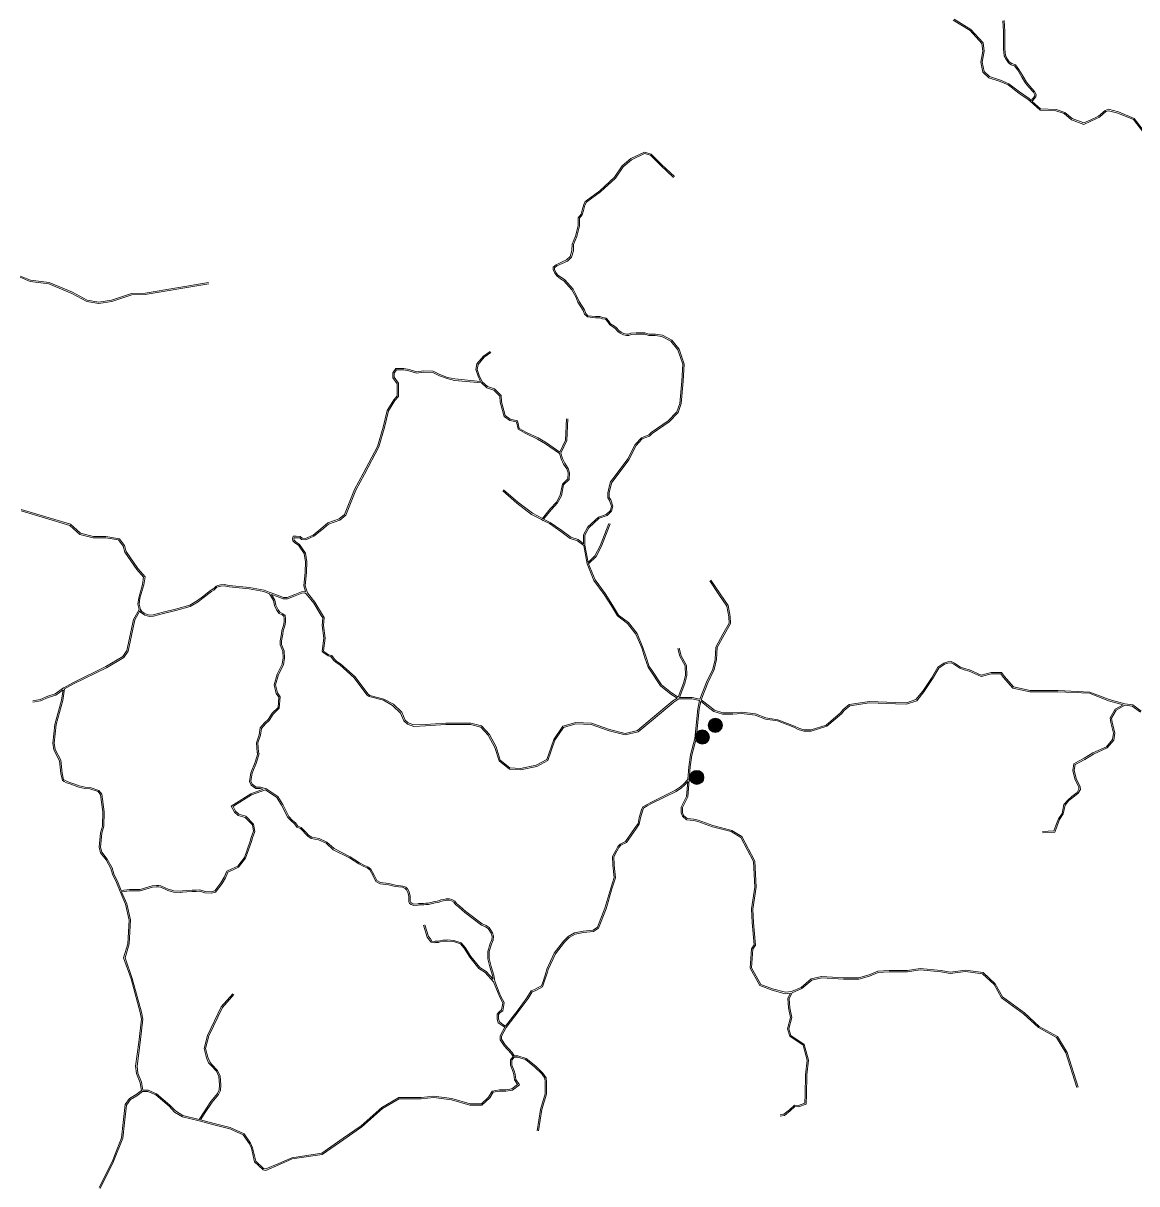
# Model space of a CAD drawing. Header units: millimetres. Extents: x 617885 to 663705, y 7172943 to 7234736.
# Drawn here: x 634792 to 639759, y 7207900 to 7213076 of the extents above; entities that cross this region are included whole.
import ezdxf
from ezdxf.enums import TextEntityAlignment as Align

# ---------------------------------------------------------------- set-up
doc = ezdxf.new("R2010")
doc.units = ezdxf.units.MM
doc.layers.add('Equipamentos Públicos', color=171, linetype='Continuous')
doc.layers.add('Escolas Municipais', color=21, linetype='Continuous')
doc.layers.add('VIAS', color=7, linetype='Continuous', lineweight=5)
doc.styles.get("Standard").update_dxf_attribs({"font": 'arial.ttf'})

msp = doc.modelspace()

# ---------------------------------------------------------------- hatches: boundary and pattern name
at = {"layer": 'Equipamentos Públicos', "true_color": 0xff0040}
h = msp.add_hatch(color=240, dxfattribs=at)
edge = h.paths.add_edge_path()
edge.add_arc((637796.5, 7209712.4), 31.7, 0, 360)
at = {"layer": 'Escolas Municipais'}
h = msp.add_hatch(color=21, dxfattribs=at)
edge = h.paths.add_edge_path()
edge.add_arc((637878.9, 7209944.9), 31.7, 0, 360)
h = msp.add_hatch(color=21, dxfattribs=at)
edge = h.paths.add_edge_path()
edge.add_arc((637820.7, 7209892.3), 31.7, 0, 360)

# ---------------------------------------------------------------- linework, layer by layer
at = {"layer": 'Equipamentos Públicos', "color": 7, "lineweight": 5}
msp.add_circle((637796.5, 7209712.4), 31.7, dxfattribs=at)
at = {"layer": 'Escolas Municipais', "color": 7, "lineweight": 5}
for centre in [(637878.9, 7209944.9), (637820.7, 7209892.3)]:
    msp.add_circle(centre, 31.7, dxfattribs=at)
at = {"layer": 'VIAS', "color": 253}
for points in [[(639788.2, 7212588.1), (639744, 7212645.6), (639675, 7212674.5), (639633.3, 7212685.5), (639621.1, 7212681.5), (639592, 7212656.8), (639553.3, 7212638.6), (639522.9, 7212624.6), (639467.1, 7212645.5), (639435.6, 7212672.5), (639398.2, 7212685.7), (639327.7, 7212687.9), (639283.3, 7212727.4), (639274.9, 7212734.9), (639232.3, 7212764.4), (639185.2, 7212800.4), (639148.9, 7212816.3), (639098.3, 7212832.7), (639072.1, 7212857.3), (639063, 7212901.5), (639071.8, 7212951.7), (639067.6, 7212985.6), (639015.5, 7213043.4), (638940.5, 7213089)], [(638944.1, 7213093.8), (639019.3, 7213048.1), (639073.3, 7212988.2), (639077.9, 7212951.5), (639069.1, 7212901.6), (639077.6, 7212860.4), (639101.4, 7212838), (639151, 7212822), (639188.3, 7212805.6), (639235.8, 7212769.2), (639278.6, 7212739.6), (639288, 7212731.2), (639295.8, 7212740.4), (639303.2, 7212749.6), (639304.1, 7212756.9), (639297.6, 7212768.4), (639278, 7212790.8), (639262.8, 7212808.8), (639246.8, 7212835.5), (639228.3, 7212865.9), (639213.7, 7212885.3), (639199, 7212890.2), (639186, 7212898.8), (639177.5, 7212912.6), (639167, 7212930.4), (639164.9, 7212961.6), (639164.9, 7213039.6), (639161.9, 7213086.6)], [(639793.6, 7212591), (639747.8, 7212650.6), (639677, 7212680.2), (639633.1, 7212691.8), (639618.2, 7212686.8), (639588.7, 7212661.9), (639550.8, 7212644.1), (639522.6, 7212631.1), (639470.2, 7212650.7), (639438.6, 7212677.8), (639399.3, 7212691.6), (639330.1, 7212693.9), (639292.5, 7212727.2), (639300.4, 7212736.6), (639308.9, 7212747.2), (639310.3, 7212758.1), (639302.6, 7212771.9), (639282.6, 7212794.7), (639267.7, 7212812.3), (639251.9, 7212838.6), (639233.2, 7212869.3), (639217.4, 7212890.4), (639201.7, 7212895.6), (639190.4, 7212903.1), (639182.7, 7212915.7), (639172.9, 7212932.3), (639170.9, 7212961.8), (639170.9, 7213039.8), (639167.9, 7213087.9)], [(637221.1, 7211311), (637217.4, 7211214.3), (637189.6, 7211157.9), (637196.7, 7211135), (637207.7, 7211113.1), (637222.7, 7211090.5), (637228.6, 7211070.9), (637226.6, 7211041.2), (637202.2, 7211016.9), (637193, 7210968.9), (637175.8, 7210936.4), (637147.6, 7210906.4), (637113.1, 7210864.5), (637142.1, 7210849.4), (637194, 7210813.5), (637234.6, 7210783.9), (637267.4, 7210772.9), (637291.6, 7210754.5), (637291, 7210794.9), (637310.8, 7210829.5), (637358, 7210873.2), (637392.8, 7210885.5), (637410.9, 7210902.9), (637415.8, 7210922.2), (637407.5, 7210948), (637399.7, 7210959.2), (637399.7, 7210982.1), (637406.3, 7211008.4), (637411.8, 7211030.6), (637432.7, 7211057.1), (637488.8, 7211132.5), (637521.7, 7211196.8), (637549.4, 7211226.8), (637582, 7211239.8), (637593.6, 7211250.3), (637669.3, 7211303.2), (637707.3, 7211342.3), (637720.4, 7211380.4), (637729.9, 7211479.2), (637734.6, 7211554.9), (637724.3, 7211584.8), (637712.1, 7211618.7), (637681, 7211657.6), (637641, 7211679), (637611.2, 7211683.6), (637582.3, 7211683.6), (637564.2, 7211689.4), (637541.8, 7211689.4), (637525.6, 7211688.4), (637504.1, 7211687.5), (637493.7, 7211683.7), (637482.3, 7211682.6), (637469, 7211685.7), (637455.1, 7211693.6), (637444.2, 7211701.5), (637433.6, 7211713.1), (637425.4, 7211720.5), (637407.9, 7211731.1), (637399, 7211743.9), (637389.3, 7211755.4), (637375.8, 7211758.1), (637363.7, 7211761.8), (637343.9, 7211761.8), (637308.3, 7211765.8), (637295.7, 7211778.5), (637289.8, 7211795), (637266, 7211832.1), (637256.4, 7211855.1), (637239.5, 7211886.2), (637203.5, 7211927.1), (637189.1, 7211936.3), (637172.6, 7211948.6), (637162.8, 7211961.2), (637155.7, 7211976.8), (637155.7, 7211988.2), (637169.2, 7211998.7), (637193.5, 7212009.5), (637215.8, 7212019.9), (637232.2, 7212035.1), (637239.8, 7212061.9), (637241.2, 7212090.1), (637256, 7212126.5), (637267.9, 7212172.6), (637267.9, 7212207.9), (637280.2, 7212224.2), (637285.3, 7212242.4), (637292.1, 7212266.6), (637299.1, 7212280.7), (637302.3, 7212283.9), (637363.7, 7212327.9), (637428.7, 7212388.9), (637463.5, 7212439.6), (637501.5, 7212472.1), (637562.9, 7212500.8), (637592.8, 7212492.2), (637638.6, 7212446.4), (637697.3, 7212391.8)], [(637404.6, 7210845.1), (637365.9, 7210745.7), (637342.1, 7210700.9), (637312.3, 7210671.6), (637297.7, 7210748.7), (637297.1, 7210793.4), (637315.5, 7210825.7), (637361.2, 7210868), (637396.1, 7210880.2), (637416.3, 7210899.7), (637422, 7210922.4), (637413, 7210950.7), (637405.7, 7210961.1), (637405.7, 7210981.4), (637412.1, 7211007), (637417.3, 7211027.9), (637437.5, 7211053.4), (637493.9, 7211129.3), (637526.6, 7211193.3), (637552.9, 7211221.7), (637585.2, 7211234.6), (637597.4, 7211245.6), (637673.2, 7211298.6), (637712.6, 7211339.1), (637726.3, 7211379.2), (637735.8, 7211478.8), (637740.7, 7211555.7), (637730, 7211586.8), (637717.4, 7211621.7), (637685, 7211662.3), (637642.9, 7211684.7), (637611.6, 7211689.6), (637583.2, 7211689.6), (637565.1, 7211695.4), (637541.6, 7211695.4), (637525.3, 7211694.4), (637502.9, 7211693.4), (637492.4, 7211689.6), (637482.7, 7211688.7), (637471.2, 7211691.4), (637458.4, 7211698.7), (637448.2, 7211706), (637437.8, 7211717.4), (637428.9, 7211725.3), (637412.1, 7211735.6), (637403.8, 7211747.6), (637392.5, 7211760.9), (637377.3, 7211763.9), (637364.6, 7211767.8), (637344.3, 7211767.8), (637311.1, 7211771.5), (637300.9, 7211781.7), (637295.2, 7211797.7), (637271.3, 7211834.9), (637261.8, 7211857.7), (637244.4, 7211889.6), (637207.4, 7211931.7), (637192.5, 7211941.2), (637176.9, 7211952.9), (637168, 7211964.3), (637161.7, 7211978.1), (637161.7, 7211985.3), (637172.3, 7211993.5), (637196, 7212004), (637219.2, 7212014.9), (637237.5, 7212031.8), (637245.8, 7212060.9), (637247.1, 7212088.8), (637261.7, 7212124.6), (637273.9, 7212171.8), (637273.9, 7212205.9), (637285.6, 7212221.5), (637291.1, 7212240.7), (637297.7, 7212264.5), (637304, 7212277.1), (637306.2, 7212279.3), (637367.5, 7212323.2), (637433.3, 7212384.9), (637468, 7212435.6), (637504.7, 7212467), (637563.4, 7212494.4), (637589.6, 7212486.9), (637634.5, 7212442.1), (637693.2, 7212387.4)], [(635620.2, 7211913.3), (635336.1, 7211866), (635276.4, 7211865), (635186.8, 7211835.2), (635129, 7211825.6), (635075.7, 7211835.2), (635008.8, 7211871), (634906.4, 7211914.1), (634823.2, 7211923.6), (634777.7, 7211942.7)], [(634779.9, 7211948.3), (634824.7, 7211929.4), (634907.9, 7211919.9), (635011.4, 7211876.4), (635077.7, 7211841), (635129, 7211831.6), (635185.3, 7211841), (635275.4, 7211871), (635335.6, 7211872), (635619.2, 7211919.2)], [(634782.8, 7210907), (635002.4, 7210842), (635047.3, 7210801.8), (635105, 7210786.6), (635160.6, 7210786.6), (635220.9, 7210777.1), (635243.7, 7210746.3), (635251.4, 7210719.9), (635303.2, 7210643.9), (635335.5, 7210606.7), (635330.4, 7210571.2), (635312.9, 7210511.3), (635309.3, 7210485.5), (635315, 7210461.6), (635321, 7210452.5), (635331.6, 7210445.1), (635336.8, 7210442), (635355.9, 7210435.7), (635371.7, 7210437.8), (635416.3, 7210450), (635471.9, 7210463.3), (635534.9, 7210481), (635568.9, 7210500.7), (635591, 7210518.4), (635627.9, 7210546.3), (635638.8, 7210552.8), (635643.1, 7210557.1), (635652.3, 7210565.2), (635659.7, 7210568.9), (635672.6, 7210571.2), (635688.6, 7210572.4), (635711.2, 7210569), (635800.6, 7210559.1), (635866.6, 7210546.8), (635888.6, 7210538.7), (635898.6, 7210535.1), (635926.5, 7210525), (635953.1, 7210515.2), (635970, 7210515.2), (636003.5, 7210528), (636032.9, 7210540.1), (636049.4, 7210542.3), (636051.4, 7210541), (636043.2, 7210566.6), (636048.9, 7210628.5), (636051.6, 7210674.2), (636044.8, 7210710.9), (636020.4, 7210747.5), (636003.9, 7210758.5), (635994.7, 7210767.7), (635992.9, 7210776.4), (635996.7, 7210787.6), (636010.1, 7210787.6), (636027.9, 7210786.1), (636036.3, 7210779.1), (636051.4, 7210777.8), (636085.2, 7210792.7), (636119.8, 7210821.7), (636150.9, 7210847.2), (636201.1, 7210865.3), (636225.3, 7210885.4), (636269.5, 7210996.3), (636308.9, 7211067.8), (636373, 7211188.8), (636397.9, 7211274.1), (636415.8, 7211349.4), (636444.8, 7211396.4), (636460, 7211413.7), (636460, 7211468), (636440.4, 7211495), (636440.4, 7211516.6), (636454.1, 7211535.8), (636490.4, 7211535.8), (636512.9, 7211530.8), (636546.7, 7211521.2), (636578.3, 7211526), (636621, 7211523.5), (636650.9, 7211508.6), (636684.9, 7211496.4), (636716.5, 7211489.2), (636832.1, 7211478.3), (636820.8, 7211502.5), (636810.9, 7211531.6), (636815.7, 7211556.2), (636844.6, 7211590.8), (636874.8, 7211611.9)], [(636878.2, 7211607), (636848.7, 7211586.4), (636821.3, 7211553.5), (636817.1, 7211532), (636826.4, 7211504.8), (636839.5, 7211476.7), (636863.5, 7211455.6), (636894.6, 7211444.7), (636923.5, 7211415.8), (636925.5, 7211387.2), (636941.7, 7211325.8), (636964.4, 7211310.2), (636997.1, 7211302.5), (637004.6, 7211268.7), (637036.5, 7211251), (637088.3, 7211227), (637125.5, 7211204.7), (637185.3, 7211162.6), (637211.4, 7211215.8), (637215.1, 7211311.2)], [(636930.7, 7210990), (636994.2, 7210935.9), (637059.8, 7210885.3), (637103.5, 7210862.7), (637111.1, 7210858.8), (637139, 7210844.2), (637190.6, 7210808.6), (637231.8, 7210778.5), (637264.6, 7210767.5), (637292, 7210746.7), (637307.5, 7210665), (637307.6, 7210664.4), (637337.2, 7210591), (637383.2, 7210528.7), (637415.9, 7210477.6), (637442.3, 7210432.4), (637487.7, 7210399.1), (637524.6, 7210351.5), (637550.8, 7210289.9), (637564.8, 7210246.5), (637578.9, 7210204), (637588.5, 7210191.3), (637633.8, 7210121), (637680.7, 7210084.2), (637709.3, 7210066.5), (637689.8, 7210053.6), (637599, 7209977.5), (637532.2, 7209921), (637477.4, 7209908.1), (637407, 7209926.1), (637327.2, 7209954.3), (637256.6, 7209957.7), (637198.8, 7209940.7), (637158.2, 7209881.5), (637126.9, 7209792.8), (637080.3, 7209767.1), (637009.6, 7209752.7), (636962.8, 7209755.9), (636919.6, 7209789.5), (636901.5, 7209848.5), (636871.4, 7209903.7), (636835.7, 7209942.7), (636788.1, 7209954.6), (636676.6, 7209954.6), (636585.4, 7209948), (636534.7, 7209946.4), (636509.3, 7209955.9), (636495.3, 7209968.3), (636480.4, 7210003), (636443.2, 7210038.5), (636401.1, 7210062), (636338.3, 7210078.5), (636329, 7210085.4), (636272.8, 7210161.4), (636207.7, 7210219.7), (636191.1, 7210229.7), (636180, 7210239.2), (636168, 7210256.4), (636154.2, 7210259.8), (636133.5, 7210274.1), (636131.2, 7210277.6), (636139.4, 7210333.2), (636131.1, 7210389.6), (636134.5, 7210425), (636126.5, 7210438), (636093.4, 7210493.3), (636059.4, 7210535.6), (636049.3, 7210567.3), (636054.9, 7210628.1), (636057.7, 7210674.5), (636050.5, 7210713.2), (636024.7, 7210751.8), (636007.7, 7210763.2), (636000.2, 7210770.7), (635999.1, 7210776), (636001, 7210781.6), (636009.9, 7210781.6), (636025.5, 7210780.2), (636033.9, 7210773.3), (636052.4, 7210771.7), (636088.4, 7210787.6), (636123.6, 7210817.1), (636153.9, 7210841.9), (636204.2, 7210860), (636230.3, 7210881.8), (636275, 7210993.7), (636314.2, 7211064.9), (636378.6, 7211186.5), (636403.7, 7211272.5), (636421.5, 7211347), (636449.6, 7211392.8), (636466, 7211411.4), (636466, 7211470), (636446.4, 7211497), (636446.4, 7211514.7), (636457.2, 7211529.8), (636489.7, 7211529.8), (636511.4, 7211525), (636546.4, 7211515), (636578.6, 7211520), (636619.4, 7211517.6), (636648.5, 7211503.1), (636683.3, 7211490.7), (636715.5, 7211483.2), (636835.8, 7211471.9), (636860.4, 7211450.4), (636891.3, 7211439.5), (636917.7, 7211413.1), (636919.5, 7211386.3), (636936.5, 7211322.2), (636961.9, 7211304.6), (636992, 7211297.5), (636999.3, 7211264.8), (637033.8, 7211245.6), (637085.5, 7211221.6), (637122.2, 7211199.6), (637183.8, 7211156.3), (637191.1, 7211132.8), (637202.5, 7211110), (637217.2, 7211087.9), (637222.6, 7211070.2), (637220.8, 7211043.9), (637196.7, 7211019.8), (637187.3, 7210970.9), (637170.9, 7210939.9), (637143.1, 7210910.3), (637107.6, 7210867.3), (637063, 7210890.4), (636998, 7210940.5), (636934.6, 7210994.5)], [(634782.7, 7210900.8), (634999.4, 7210836.6), (635044.3, 7210796.3), (635104.3, 7210780.6), (635160.2, 7210780.6), (635217.6, 7210771.5), (635238.2, 7210743.6), (635245.9, 7210717.3), (635298.5, 7210640.2), (635329.2, 7210604.8), (635324.6, 7210572.5), (635307, 7210512.6), (635303.2, 7210485.2), (635309, 7210460.8), (635284.1, 7210417.3), (635254.6, 7210278.5), (635236.4, 7210251.3), (635160.7, 7210206.9), (635013.1, 7210134.6), (634972.5, 7210111.8), (634972.2, 7210111.6), (634934.3, 7210084.8), (634901.2, 7210075.2), (634867.2, 7210059.7), (634834.4, 7210054.5)], [(637711.6, 7210286.7), (637720.7, 7210252.6), (637744, 7210209.5), (637746.6, 7210167.3), (637737.2, 7210132.6), (637713.4, 7210071), (637684.1, 7210089.1), (637638.3, 7210125.1), (637593.4, 7210194.7), (637584.3, 7210206.9), (637570.5, 7210248.3), (637556.4, 7210292), (637529.8, 7210354.6), (637492, 7210403.4), (637446.9, 7210436.5), (637421, 7210480.7), (637388.2, 7210532.1), (637342.5, 7210594), (637314, 7210664.8), (637347, 7210697.3), (637371.3, 7210743.2), (637410.2, 7210842.9)], [(635312.4, 7210454.7), (635289.8, 7210415.2), (635260.3, 7210276.1), (635240.7, 7210246.8), (635163.6, 7210201.6), (635015.9, 7210129.3), (634976.7, 7210107.2), (634968.1, 7210055.7), (634939.5, 7209948.1), (634930.8, 7209865.1), (634935, 7209837.4), (634959.3, 7209789), (634965.9, 7209731.4), (634972.2, 7209702.2), (634977, 7209700), (634987.9, 7209693.9), (635003.7, 7209689.1), (635022.1, 7209681.7), (635041.5, 7209674.5), (635068.1, 7209669.6), (635090.4, 7209667.1), (635129.6, 7209654.5), (635143, 7209637.9), (635153.1, 7209559.6), (635151.8, 7209494.6), (635142, 7209464.3), (635136.2, 7209401.9), (635142.7, 7209378.6), (635166.9, 7209347.7), (635188.6, 7209309.3), (635196.6, 7209282.7), (635213.5, 7209245.7), (635228.6, 7209208.1), (635265.8, 7209213.1), (635313.6, 7209213.1), (635367.6, 7209228.6), (635386.6, 7209230.1), (635396.3, 7209230.1), (635406.1, 7209228.5), (635425.1, 7209220.6), (635438.9, 7209214.5), (635454.2, 7209209.9), (635463.1, 7209206.9), (635491.8, 7209205.4), (635502.5, 7209206.9), (635521.2, 7209208.5), (635546, 7209210), (635563, 7209210), (635580.5, 7209211.6), (635603.9, 7209203.8), (635630.9, 7209202.3), (635646.5, 7209206.6), (635673.7, 7209243.1), (635689, 7209267.5), (635700.2, 7209294.7), (635723, 7209304.5), (635748.6, 7209316.5), (635778.8, 7209355.8), (635804.9, 7209427.9), (635809.5, 7209444.8), (635818.6, 7209472.1), (635814.2, 7209501.3), (635781.4, 7209534.1), (635750.5, 7209543.3), (635734.2, 7209558), (635720.3, 7209584.1), (635731.8, 7209591.8), (635808, 7209639.9), (635862.5, 7209660.1), (635849.6, 7209663.2), (635829.2, 7209663.2), (635809, 7209678.3), (635801.7, 7209694.9), (635807.6, 7209733.6), (635826.4, 7209780.8), (635838.2, 7209818.7), (635835.1, 7209823.1), (635832.6, 7209867.1), (635844.6, 7209901.7), (635849.4, 7209932.9), (635867.8, 7209956.2), (635884.2, 7209970.3), (635901.9, 7209998.6), (635928.5, 7210024), (635931.9, 7210070.3), (635920.5, 7210087.4), (635910.9, 7210125.8), (635924.5, 7210173.3), (635946.9, 7210216.9), (635952.1, 7210245.2), (635949.5, 7210274.8), (635937.5, 7210304.1), (635937.5, 7210322.3), (635944.2, 7210352.9), (635945.5, 7210367.7), (635953.5, 7210390.3), (635956.1, 7210405.7), (635956.1, 7210419.9), (635954.9, 7210431.6), (635946.9, 7210437.3), (635933.3, 7210444.2), (635923.4, 7210456.9), (635912.4, 7210478.7), (635908.5, 7210501.1), (635890.7, 7210531.6), (635865, 7210541), (635799.7, 7210553.1), (635710.4, 7210563), (635688.4, 7210566.3), (635673.3, 7210565.3), (635661.7, 7210563.1), (635655.7, 7210560.2), (635647.2, 7210552.7), (635642.5, 7210548.1), (635631.2, 7210541.3), (635594.7, 7210513.6), (635572.3, 7210495.7), (635537.3, 7210475.4), (635473.4, 7210457.5), (635417.8, 7210444.2), (635372.9, 7210431.9), (635355.3, 7210429.5), (635334.3, 7210436.5), (635328.3, 7210440.1), (635316.7, 7210448.2), (635312.4, 7210454.7)], [(637854.1, 7210589.4), (637895.2, 7210527.7), (637930.2, 7210476.8), (637938.8, 7210429.1), (637940.3, 7210400.6), (637912.7, 7210351.3), (637881.5, 7210293.4), (637878.6, 7210238.7), (637868.4, 7210195.2), (637840.3, 7210137.1), (637810, 7210061.6), (637775.5, 7210069.5), (637719.2, 7210069.6), (637742.9, 7210130.8), (637752.7, 7210166.7), (637749.9, 7210211.2), (637726.3, 7210254.8), (637717.4, 7210288.2)], [(637859.1, 7210592.7), (637900.2, 7210531), (637935.9, 7210479.1), (637944.8, 7210429.8), (637946.3, 7210399.1), (637918, 7210348.5), (637887.4, 7210291.8), (637884.5, 7210237.8), (637874.1, 7210193.2), (637845.8, 7210134.7), (637815.4, 7210059.1), (637852.8, 7210029.6), (637875.2, 7210011.8), (637912.4, 7210000.3), (637957.3, 7210001.2), (637996.7, 7210003.9), (638058.4, 7209995.6), (638104.8, 7209978.3), (638157.9, 7209969.9), (638232.1, 7209941.6), (638251.2, 7209932.5), (638274.2, 7209924.5), (638306, 7209924.5), (638374.2, 7209946), (638438.1, 7210000), (638450, 7210015.5), (638476.3, 7210037.2), (638566.5, 7210051.6), (638682.7, 7210046.7), (638731.1, 7210045.1), (638773.9, 7210059.3), (638804.3, 7210097.7), (638843.4, 7210154.6), (638871.4, 7210204.1), (638898.5, 7210222.7), (638915.5, 7210227.8), (638931.4, 7210229.5), (638945.4, 7210222.5), (638973, 7210204.7), (638990.5, 7210198.3), (639013.5, 7210191.8), (639065, 7210169.2), (639110.1, 7210180.5), (639156.1, 7210180.5), (639168.4, 7210163), (639208.7, 7210116.1), (639283, 7210100), (639407.6, 7210100), (639549.5, 7210093.4), (639635.3, 7210060.4), (639705.8, 7210040.2), (639740.8, 7210036.1), (639778.7, 7210007.9)], [(637715.8, 7210063.6), (637693.4, 7210048.8), (637602.8, 7209972.9), (637535, 7209915.5), (637477.3, 7209901.9), (637405.2, 7209920.3), (637326, 7209948.4), (637257.3, 7209951.6), (637202.5, 7209935.5), (637163.6, 7209878.8), (637131.8, 7209788.7), (637082.4, 7209761.4), (637010, 7209746.6), (636960.6, 7209750), (636914.4, 7209785.9), (636896, 7209846.1), (636866.5, 7209900.2), (636832.5, 7209937.3), (636787.4, 7209948.6), (636676.8, 7209948.6), (636585.7, 7209942), (636533.7, 7209940.3), (636506.1, 7209950.7), (636490.3, 7209964.7), (636475.4, 7209999.5), (636439.6, 7210033.6), (636398.9, 7210056.4), (636335.7, 7210073), (636324.8, 7210081.1), (636268.3, 7210157.3), (636204.1, 7210214.9), (636187.6, 7210224.8), (636175.5, 7210235.2), (636164.4, 7210251.1), (636151.7, 7210254.3), (636129.2, 7210269.8), (636124.9, 7210276.2), (636133.3, 7210333.2), (636125, 7210389.4), (636128.3, 7210423.6), (636121.3, 7210434.9), (636088.5, 7210489.8), (636054.7, 7210531.9), (636048, 7210536.1), (636034.5, 7210534.3), (636005.7, 7210522.4), (635971.1, 7210509.2), (635952, 7210509.2), (635924.5, 7210519.3), (635899.5, 7210528.4), (635914.2, 7210503.2), (635918.2, 7210480.6), (635928.5, 7210460.1), (635937.2, 7210448.9), (635950, 7210442.5), (635960.6, 7210434.9), (635962.1, 7210420.2), (635962.1, 7210405.2), (635959.4, 7210388.8), (635951.4, 7210366.4), (635950.1, 7210352), (635943.5, 7210321.6), (635943.5, 7210305.3), (635955.4, 7210276.3), (635958.1, 7210244.9), (635952.7, 7210214.9), (635930.1, 7210171.1), (635917.1, 7210125.7), (635926.1, 7210089.9), (635938.1, 7210071.9), (635934.4, 7210021.3), (635906.6, 7209994.8), (635888.8, 7209966.3), (635872.1, 7209952), (635855.1, 7209930.4), (635850.4, 7209900.2), (635838.7, 7209866.3), (635841, 7209825.2), (635844.8, 7209819.7), (635832.1, 7209778.8), (635813.4, 7209732), (635807.9, 7209695.7), (635813.8, 7209682.2), (635831.2, 7209669.2), (635850.3, 7209669.2), (635873.4, 7209663.6), (635874.4, 7209663.1), (635927.2, 7209628), (635950, 7209591.2), (635977.3, 7209538), (635993, 7209521.1), (636006.9, 7209509.7), (636016.6, 7209495.2), (636032.5, 7209489.1), (636042.9, 7209478.7), (636055.4, 7209465), (636065.1, 7209455.3), (636079.3, 7209445.8), (636111.4, 7209439.7), (636147, 7209424.4), (636178.4, 7209395.1), (636250.3, 7209358.6), (636291.9, 7209332.3), (636313.9, 7209320.1), (636329.6, 7209313.9), (636342.8, 7209304), (636358, 7209276.7), (636368.8, 7209252.2), (636385.6, 7209243.3), (636422.3, 7209239.7), (636452.6, 7209232.2), (636485.6, 7209228.3), (636499.1, 7209222.4), (636506, 7209215.4), (636513.5, 7209202.1), (636517.6, 7209183.3), (636517.6, 7209160), (636520.2, 7209154.3), (636524.7, 7209151.1), (636534.7, 7209147.5), (636552.5, 7209149), (636555, 7209149.8), (636565.6, 7209149.8), (636578.1, 7209150.6), (636587.5, 7209151.4), (636598.3, 7209152.2), (636610.4, 7209154.4), (636615.9, 7209156.8), (636628.2, 7209159.2), (636638.2, 7209160), (636644.8, 7209162.2), (636655.2, 7209167), (636665, 7209168.6), (636674.2, 7209170.2), (636679.2, 7209171.8), (636686.2, 7209171.8), (636692.9, 7209171), (636704.4, 7209167.7), (636717, 7209161), (636725.1, 7209150.5), (636739, 7209138.1), (636765.7, 7209114.8), (636838.9, 7209059.6), (636857.6, 7209051.5), (636870.8, 7209042.9), (636885.2, 7209020.1), (636889.1, 7209004.3), (636888.5, 7208986.4), (636880.8, 7208969.2), (636871, 7208935.5), (636871, 7208904.8), (636879, 7208869.7), (636890.9, 7208830.3), (636895.3, 7208803.3), (636915.3, 7208752.7), (636922.7, 7208735.9), (636936.9, 7208708.7), (636935.7, 7208698.1), (636931.2, 7208672.4), (636918.9, 7208663.5), (636912.3, 7208655), (636911.3, 7208644.3), (636911.3, 7208635.4), (636916.1, 7208621.9), (636931.2, 7208610.9), (636943.5, 7208603.3), (636999.2, 7208676.8), (637038.9, 7208729.9), (637058.2, 7208761.5), (637072.7, 7208766.9), (637091.4, 7208777.1), (637104, 7208783.5), (637110.5, 7208802.8), (637124.2, 7208845.6), (637127.7, 7208857.8), (637160.5, 7208928.5), (637202, 7208982), (637223, 7209003), (637251.1, 7209018.9), (637289.5, 7209027.6), (637333.6, 7209031.6), (637352.8, 7209044.4), (637386.6, 7209129.1), (637412.3, 7209218.1), (637427.6, 7209265.5), (637422.5, 7209321.5), (637420.7, 7209360.1), (637434.8, 7209386.4), (637443.6, 7209404), (637454.6, 7209414.9), (637478.3, 7209426.8), (637519.2, 7209485), (637534.2, 7209506.7), (637539.3, 7209533.7), (637549.7, 7209568.3), (637555.3, 7209581.3), (637571.6, 7209590.4), (637594, 7209602.5), (637647.2, 7209628.2), (637701.8, 7209655.5), (637723.8, 7209670.7), (637737.3, 7209682.5), (637757, 7209703.8), (637760.6, 7209759.8), (637769, 7209813.4), (637788.1, 7209885.6), (637801.8, 7210017.9), (637808.3, 7210055.8), (637774.9, 7210063.5), (637715.8, 7210063.6)], [(639497.6, 7208330.9), (639448.1, 7208486.3), (639405.2, 7208557.7), (639323.7, 7208602), (639258, 7208662.3), (639159.7, 7208734.2), (639128, 7208792.2), (639074.1, 7208842.5), (638995.2, 7208853.2), (638926.5, 7208844.4), (638886.3, 7208851.4), (638792.4, 7208860.3), (638735.8, 7208851.4), (638654, 7208852), (638604.5, 7208848.5), (638564.9, 7208832.6), (638517.9, 7208818.3), (638451.5, 7208818.3), (638353.3, 7208825.2), (638306, 7208813.9), (638261.6, 7208775.8), (638219.4, 7208757.3), (638191.4, 7208754.2), (638134.6, 7208769.1), (638081.4, 7208789.8), (638040, 7208863.7), (638045.9, 7208946.6), (638058.2, 7208964.9), (638049, 7209065.6), (638046, 7209125.7), (638061.1, 7209223.5), (638055, 7209339.3), (637996.8, 7209449.4), (637952.3, 7209476.4), (637867.9, 7209498), (637803, 7209522.1), (637783.4, 7209527), (637752.9, 7209529.3), (637737.5, 7209542.5), (637733.1, 7209555.7), (637733.1, 7209578.5), (637757, 7209626.4), (637762.9, 7209702.3), (637762.9, 7209702.4), (637766.6, 7209759.1), (637774.9, 7209812.1), (637794, 7209884.5), (637807.7, 7210017.1), (637813.9, 7210052.6), (637849.1, 7210024.9), (637872.3, 7210006.4), (637911.5, 7209994.2), (637957.6, 7209995.2), (637996.5, 7209997.9), (638056.9, 7209989.8), (638103.3, 7209972.5), (638156.4, 7209964.1), (638229.7, 7209936.1), (638248.9, 7209926.9), (638273.2, 7209918.5), (638306.9, 7209918.5), (638377.1, 7209940.7), (638442.5, 7209995.9), (638454.3, 7210011.3), (638478.9, 7210031.5), (638566.8, 7210045.6), (638682.5, 7210040.7), (638732, 7210039.1), (638777.5, 7210054.2), (638809.1, 7210094.1), (638848.4, 7210151.4), (638875.9, 7210199.9), (638901.1, 7210217.2), (638916.7, 7210221.9), (638930.3, 7210223.4), (638942.4, 7210217.3), (638970.3, 7210199.3), (638988.7, 7210192.6), (639011.5, 7210186.1), (639064.5, 7210162.9), (639110.8, 7210174.5), (639153, 7210174.5), (639163.6, 7210159.4), (639205.4, 7210110.7), (639282.3, 7210094), (639407.5, 7210094), (639548.2, 7210087.5), (639633.3, 7210054.7), (639697.5, 7210036.4), (639662.2, 7210016.4), (639640.6, 7209977.9), (639642.9, 7209957.1), (639654.8, 7209909.7), (639650.6, 7209881.7), (639623.3, 7209849.2), (639562.8, 7209822.2), (639523.5, 7209798), (639498.5, 7209784.9), (639478.7, 7209773.3), (639474, 7209744.1), (639482.9, 7209706.3), (639500.3, 7209668.4), (639501.1, 7209659.8), (639492.3, 7209645.8), (639469.7, 7209627.9), (639452.2, 7209613.3), (639433.2, 7209591.4), (639425.5, 7209551.8), (639409.3, 7209527.1), (639398.4, 7209498.8), (639389.4, 7209474.1), (639338.2, 7209471.8)], [(634835.3, 7210048.5), (634869, 7210053.9), (634903.3, 7210069.6), (634936.9, 7210079.3), (634969.8, 7210102.5), (634962.2, 7210057), (634933.6, 7209949.2), (634924.7, 7209865), (634929.3, 7209835.6), (634953.4, 7209787.2), (634960, 7209730.5), (634966.9, 7209698.1), (634974.3, 7209694.6), (634985.5, 7209688.4), (635001.7, 7209683.4), (635020, 7209676.1), (635039.9, 7209668.6), (635067.3, 7209663.7), (635089.1, 7209661.2), (635126, 7209649.4), (635137.3, 7209635.5), (635147.1, 7209559.3), (635145.8, 7209495.6), (635136.1, 7209465.5), (635130.1, 7209401.3), (635137.3, 7209375.9), (635161.9, 7209344.4), (635183.1, 7209306.9), (635190.9, 7209280.5), (635208, 7209243.4), (635223.9, 7209203.7), (635224, 7209203.7), (635248.4, 7209146.6), (635264.7, 7209076.4), (635259.2, 7208970.8), (635239.9, 7208907.5), (635273, 7208813.9), (635313.9, 7208664.2), (635319.2, 7208634.7), (635308.4, 7208531.6), (635293.6, 7208425.5), (635297, 7208392.7), (635313.1, 7208351.2), (635320, 7208315.9), (635296.2, 7208298.2), (635266.5, 7208281), (635246.8, 7208253.4), (635237.2, 7208173.4), (635231.1, 7208105.8), (635188.2, 7207998.7), (635130.6, 7207883.6)], [(639338.5, 7209465.8), (639393.7, 7209468.3), (639404, 7209496.7), (639414.7, 7209524.3), (639431.2, 7209549.5), (639438.8, 7209588.6), (639456.4, 7209609), (639473.4, 7209623.2), (639496.9, 7209641.7), (639507.3, 7209658.4), (639506.1, 7209670), (639488.6, 7209708.2), (639480.1, 7209744.3), (639484.2, 7209769.6), (639501.4, 7209779.7), (639526.5, 7209792.7), (639565.6, 7209816.9), (639627, 7209844.3), (639656.3, 7209879.2), (639660.9, 7209910), (639648.8, 7209958.2), (639646.8, 7209976.6), (639666.6, 7210012), (639705.8, 7210034.2), (639738.5, 7210030.3), (639775.2, 7210003)], [(638168.1, 7208208.5), (638185.2, 7208211.2), (638209.2, 7208229.8), (638232.1, 7208251.2), (638249.4, 7208249.6), (638278.3, 7208259.9), (638279.6, 7208297.6), (638281, 7208387), (638289.2, 7208451.4), (638270.5, 7208518.4), (638211.4, 7208558.2), (638201.3, 7208591.6), (638214.6, 7208642.4), (638206.1, 7208684.8), (638202.6, 7208727.9), (638214.8, 7208750.8), (638191, 7208748.1), (638132.8, 7208763.4), (638077.2, 7208785), (638033.9, 7208862.3), (638040.1, 7208948.6), (638052, 7208966.5), (638043, 7209065.2), (638040, 7209126), (638055, 7209223.8), (638049, 7209337.7), (637992.3, 7209445.2), (637950, 7209470.8), (637866.2, 7209492.3), (637801.3, 7209516.3), (637782.5, 7209521), (637750.5, 7209523.5), (637732.3, 7209539.1), (637727.1, 7209554.7), (637727.1, 7209579.9), (637751.2, 7209628.1), (637756.3, 7209694.2), (637741.5, 7209678.1), (637727.5, 7209665.9), (637704.9, 7209650.3), (637649.8, 7209622.8), (637596.7, 7209597.1), (637574.5, 7209585.2), (637560, 7209577.1), (637555.3, 7209566.2), (637545.1, 7209532.3), (637539.9, 7209504.4), (637524.1, 7209481.6), (637482.4, 7209422.1), (637458.1, 7209410), (637448.5, 7209400.4), (637440.2, 7209383.7), (637426.8, 7209358.7), (637428.5, 7209321.9), (637433.7, 7209264.8), (637418.1, 7209216.3), (637392.3, 7209127.1), (637357.6, 7209040.5), (637335.6, 7209025.8), (637290.4, 7209021.6), (637253.3, 7209013.2), (637226.6, 7208998.2), (637206.5, 7208978.1), (637165.7, 7208925.4), (637133.3, 7208855.7), (637129.9, 7208843.9), (637116.2, 7208801), (637108.9, 7208779.2), (637094.2, 7208771.8), (637075.2, 7208761.5), (637062.2, 7208756.6), (637043.8, 7208726.5), (637004, 7208673.2), (636946.7, 7208597.7), (636924.9, 7208558.4), (636924.9, 7208544.6), (636942.1, 7208519.9), (636973.4, 7208485.3), (636982.5, 7208470.9), (636998.1, 7208470.9), (637035.4, 7208459.3), (637077.9, 7208425.4), (637110.2, 7208393.9), (637124.4, 7208373.5), (637126.6, 7208353.3), (637125.9, 7208300.2), (637105.2, 7208231.1), (637090.7, 7208136.3)], [(635726.5, 7208748), (635675.2, 7208689.8), (635614.3, 7208562.4), (635599.5, 7208504.1), (635609.4, 7208462.8), (635618.6, 7208440.3), (635629.5, 7208428.9), (635654.2, 7208402.6), (635665, 7208379.3), (635667.4, 7208342.1), (635666.6, 7208318.7), (635658.2, 7208302.6), (635629.2, 7208267.2), (635599.3, 7208221.1), (635576.6, 7208187.8), (635504.3, 7208205.1), (635470.7, 7208225.1), (635446.4, 7208251.3), (635386.4, 7208302.2), (635349.7, 7208318.5), (635325.7, 7208317.7), (635318.9, 7208352.9), (635302.9, 7208394.1), (635299.6, 7208425.4), (635314.3, 7208530.8), (635325.3, 7208635), (635319.7, 7208665.5), (635278.7, 7208815.7), (635246.3, 7208907.6), (635265.2, 7208969.8), (635270.7, 7209076.9), (635254.2, 7209148.5), (635231, 7209202.4), (635266.2, 7209207.1), (635314.4, 7209207.1), (635368.7, 7209222.6), (635386.9, 7209224.1), (635395.8, 7209224.1), (635404.5, 7209222.7), (635422.7, 7209215.1), (635436.8, 7209208.9), (635452.4, 7209204.2), (635462, 7209201), (635492.1, 7209199.4), (635503.1, 7209201), (635521.6, 7209202.5), (635546.2, 7209204), (635563.3, 7209204), (635579.8, 7209205.6), (635602.8, 7209197.9), (635631.6, 7209196.3), (635650, 7209201.3), (635678.7, 7209239.7), (635694.4, 7209264.8), (635704.8, 7209290.2), (635725.4, 7209299), (635752.4, 7209311.7), (635784.1, 7209352.8), (635810.6, 7209426.1), (635815.3, 7209443.1), (635824.7, 7209471.5), (635819.8, 7209504.1), (635784.6, 7209539.4), (635753.5, 7209548.7), (635739, 7209561.8), (635728.1, 7209582.1), (635735.1, 7209586.8), (635810.6, 7209634.5), (635872.3, 7209657.3), (635922.8, 7209623.7), (635944.8, 7209588.3), (635972.3, 7209534.5), (635988.9, 7209516.7), (636002.4, 7209505.6), (636012.7, 7209490.3), (636029.1, 7209484), (636038.6, 7209474.5), (636051, 7209460.8), (636061.3, 7209450.6), (636076.9, 7209440.2), (636109.6, 7209433.9), (636143.7, 7209419.3), (636174.9, 7209390.1), (636247.4, 7209353.4), (636288.8, 7209327.2), (636311.4, 7209314.7), (636326.6, 7209308.6), (636338.2, 7209299.9), (636352.6, 7209274), (636364.1, 7209247.9), (636383.8, 7209237.5), (636421.3, 7209233.7), (636451.6, 7209226.3), (636484, 7209222.4), (636495.6, 7209217.3), (636501.2, 7209211.8), (636507.9, 7209199.9), (636511.6, 7209182.6), (636511.6, 7209158.8), (636515.4, 7209150.4), (636521.9, 7209145.7), (636533.9, 7209141.4), (636553.7, 7209143.1), (636556, 7209143.8), (636565.8, 7209143.8), (636578.5, 7209144.6), (636588, 7209145.4), (636599.1, 7209146.2), (636612.2, 7209148.7), (636617.7, 7209151), (636629, 7209153.3), (636639.4, 7209154.1), (636647, 7209156.6), (636657, 7209161.2), (636666, 7209162.7), (636675.7, 7209164.3), (636680.2, 7209165.8), (636685.8, 7209165.8), (636691.7, 7209165.1), (636702.1, 7209162.1), (636713.1, 7209156.3), (636720.7, 7209146.3), (636735.1, 7209133.6), (636761.9, 7209110.1), (636835.9, 7209054.4), (636854.7, 7209046.2), (636866.5, 7209038.6), (636879.6, 7209017.7), (636883.1, 7209003.6), (636882.5, 7208987.8), (636875.2, 7208971.3), (636865, 7208936.4), (636865, 7208904.2), (636873.2, 7208868.2), (636885.1, 7208828.9), (636887.8, 7208812.4), (636856.9, 7208847.5), (636828.9, 7208865.5), (636789.2, 7208914.5), (636763.3, 7208954.7), (636745.3, 7208975.6), (636712.6, 7208986), (636683.3, 7208989), (636664.1, 7208987.5), (636650.7, 7208984.5), (636643.8, 7208981.8), (636629.7, 7208981.8), (636624.3, 7208980.4), (636614.6, 7208982.9), (636608, 7208992), (636599.7, 7209003.1), (636583.9, 7209055.1)], [(635229.5, 7209206), (635229.5, 7209206)], [(636578.1, 7209053.3), (636594.2, 7209000.4), (636603.2, 7208988.5), (636611, 7208977.6), (636624.3, 7208974.3), (636630.4, 7208975.8), (636645, 7208975.8), (636652.5, 7208978.8), (636665, 7208981.6), (636683.2, 7208983), (636711.4, 7208980.1), (636741.9, 7208970.4), (636758.5, 7208951.1), (636784.3, 7208910.9), (636824.8, 7208861), (636853, 7208843), (636889.8, 7208800.9), (636909.8, 7208750.4), (636917.3, 7208733.3), (636930.7, 7208707.5), (636929.8, 7208699), (636925.7, 7208675.9), (636914.7, 7208667.8), (636906.5, 7208657.3), (636905.3, 7208644.6), (636905.3, 7208634.4), (636911.1, 7208618.2), (636927.9, 7208605.9), (636940.2, 7208598.3), (636918.9, 7208560), (636918.9, 7208542.7), (636937.4, 7208516.1), (636968.6, 7208481.6), (636977.2, 7208468.2), (636965, 7208453.6), (636965, 7208428.8), (636975.5, 7208402.6), (636980.5, 7208387.6), (636983.1, 7208364), (636997.4, 7208342.6), (636972, 7208324.2), (636944.6, 7208319.2), (636916.3, 7208319.2), (636883.8, 7208313.8), (636867.9, 7208287.2), (636835.6, 7208257.5), (636785.7, 7208257.5), (636703.5, 7208280.6), (636623.1, 7208290.9), (636566.3, 7208285.8), (636467.8, 7208285.8), (636391.3, 7208241), (636299.4, 7208158.4), (636219.3, 7208103.5), (636123.4, 7208037.4), (635990.6, 7208016.8), (635932.9, 7207991.4), (635874.1, 7207966.6), (635864.4, 7207968.5), (635829, 7208001.7), (635815.4, 7208060.7), (635806, 7208081.8), (635777.2, 7208122.8), (635715, 7208151.9), (635644.1, 7208168.8), (635582.7, 7208186.2), (635604.3, 7208217.8), (635634.1, 7208263.7), (635663.2, 7208299.3), (635672.6, 7208317.1), (635673.4, 7208342.2), (635671, 7208380.8), (635659.2, 7208406), (635633.8, 7208433), (635623.7, 7208443.6), (635615.1, 7208464.7), (635605.7, 7208504.1), (635620, 7208560.4), (635680.2, 7208686.4), (635731, 7208744.1)], [(638169, 7208202.6), (638187.7, 7208205.5), (638213.1, 7208225.2), (638234.2, 7208245), (638250.2, 7208243.5), (638284.2, 7208255.6), (638285.6, 7208297.5), (638287, 7208386.5), (638295.4, 7208451.9), (638275.7, 7208522.2), (638216.6, 7208562), (638207.5, 7208591.7), (638220.7, 7208642.2), (638212, 7208685.6), (638208.7, 7208726.6), (638222.3, 7208752.1), (638264.9, 7208770.7), (638308.8, 7208808.4), (638353.8, 7208819.1), (638451.3, 7208812.3), (638518.8, 7208812.3), (638566.9, 7208826.9), (638605.9, 7208842.6), (638654.2, 7208846), (638736.3, 7208845.4), (638792.5, 7208854.2), (638885.5, 7208845.5), (638926.4, 7208838.4), (638995.2, 7208847.2), (639071.4, 7208836.8), (639123.2, 7208788.5), (639155.1, 7208730.2), (639254.2, 7208657.6), (639320.2, 7208597), (639400.9, 7208553.2), (639442.6, 7208483.8), (639491.9, 7208329.1)], [(635135.5, 7207880), (635193.7, 7207996.2), (635237, 7208104.4), (635243.2, 7208172.7), (635252.6, 7208251.2), (635270.6, 7208276.5), (635299.5, 7208293.2), (635324.3, 7208311.7), (635348.5, 7208312.4), (635383.2, 7208297), (635442.3, 7208247), (635466.9, 7208220.4), (635502, 7208199.4), (635577.1, 7208181.5), (635642.6, 7208163), (635713.1, 7208146.2), (635773.2, 7208118.1), (635800.7, 7208078.9), (635809.6, 7208058.8), (635823.6, 7207998.5), (635861.6, 7207962.9), (635874.8, 7207960.3), (635935.3, 7207985.9), (635992.3, 7208011), (636125.7, 7208031.6), (636222.7, 7208098.5), (636303.1, 7208153.7), (636394.8, 7208236.1), (636469.5, 7208279.8), (636566.6, 7208279.8), (636623, 7208284.9), (636702.3, 7208274.7), (636784.8, 7208251.5), (636837.9, 7208251.5), (636872.6, 7208283.4), (636887.5, 7208308.3), (636916.8, 7208313.2), (636945.1, 7208313.2), (636974.4, 7208318.5), (637005.6, 7208341.2), (636988.9, 7208366.1), (636986.4, 7208388.9), (636981.1, 7208404.7), (636971, 7208429.9), (636971, 7208451.4), (636982.3, 7208464.9), (636997.2, 7208464.9), (637032.5, 7208453.9), (637073.9, 7208420.9), (637105.6, 7208390), (637118.6, 7208371.3), (637120.6, 7208353), (637119.9, 7208301.1), (637099.3, 7208232.4), (637084.7, 7208137.2)]]:
    msp.add_lwpolyline(points, dxfattribs=at)

# ---------------------------------------------------------------- texts
at = {"layer": 'Equipamentos Públicos', "color": 7}
msp.add_text('23', height=36, dxfattribs=at).set_placement((637796.5, 7209712.4), align=Align.MIDDLE_CENTER)
at = {"layer": 'Escolas Municipais', "color": 7}
for s, p in [('36', (637878.9, 7209944.9)), ('7', (637820.7, 7209892.3))]:
    msp.add_text(s, height=36, dxfattribs=at).set_placement(p, align=Align.MIDDLE_CENTER)

doc.saveas('drawing.dxf')
